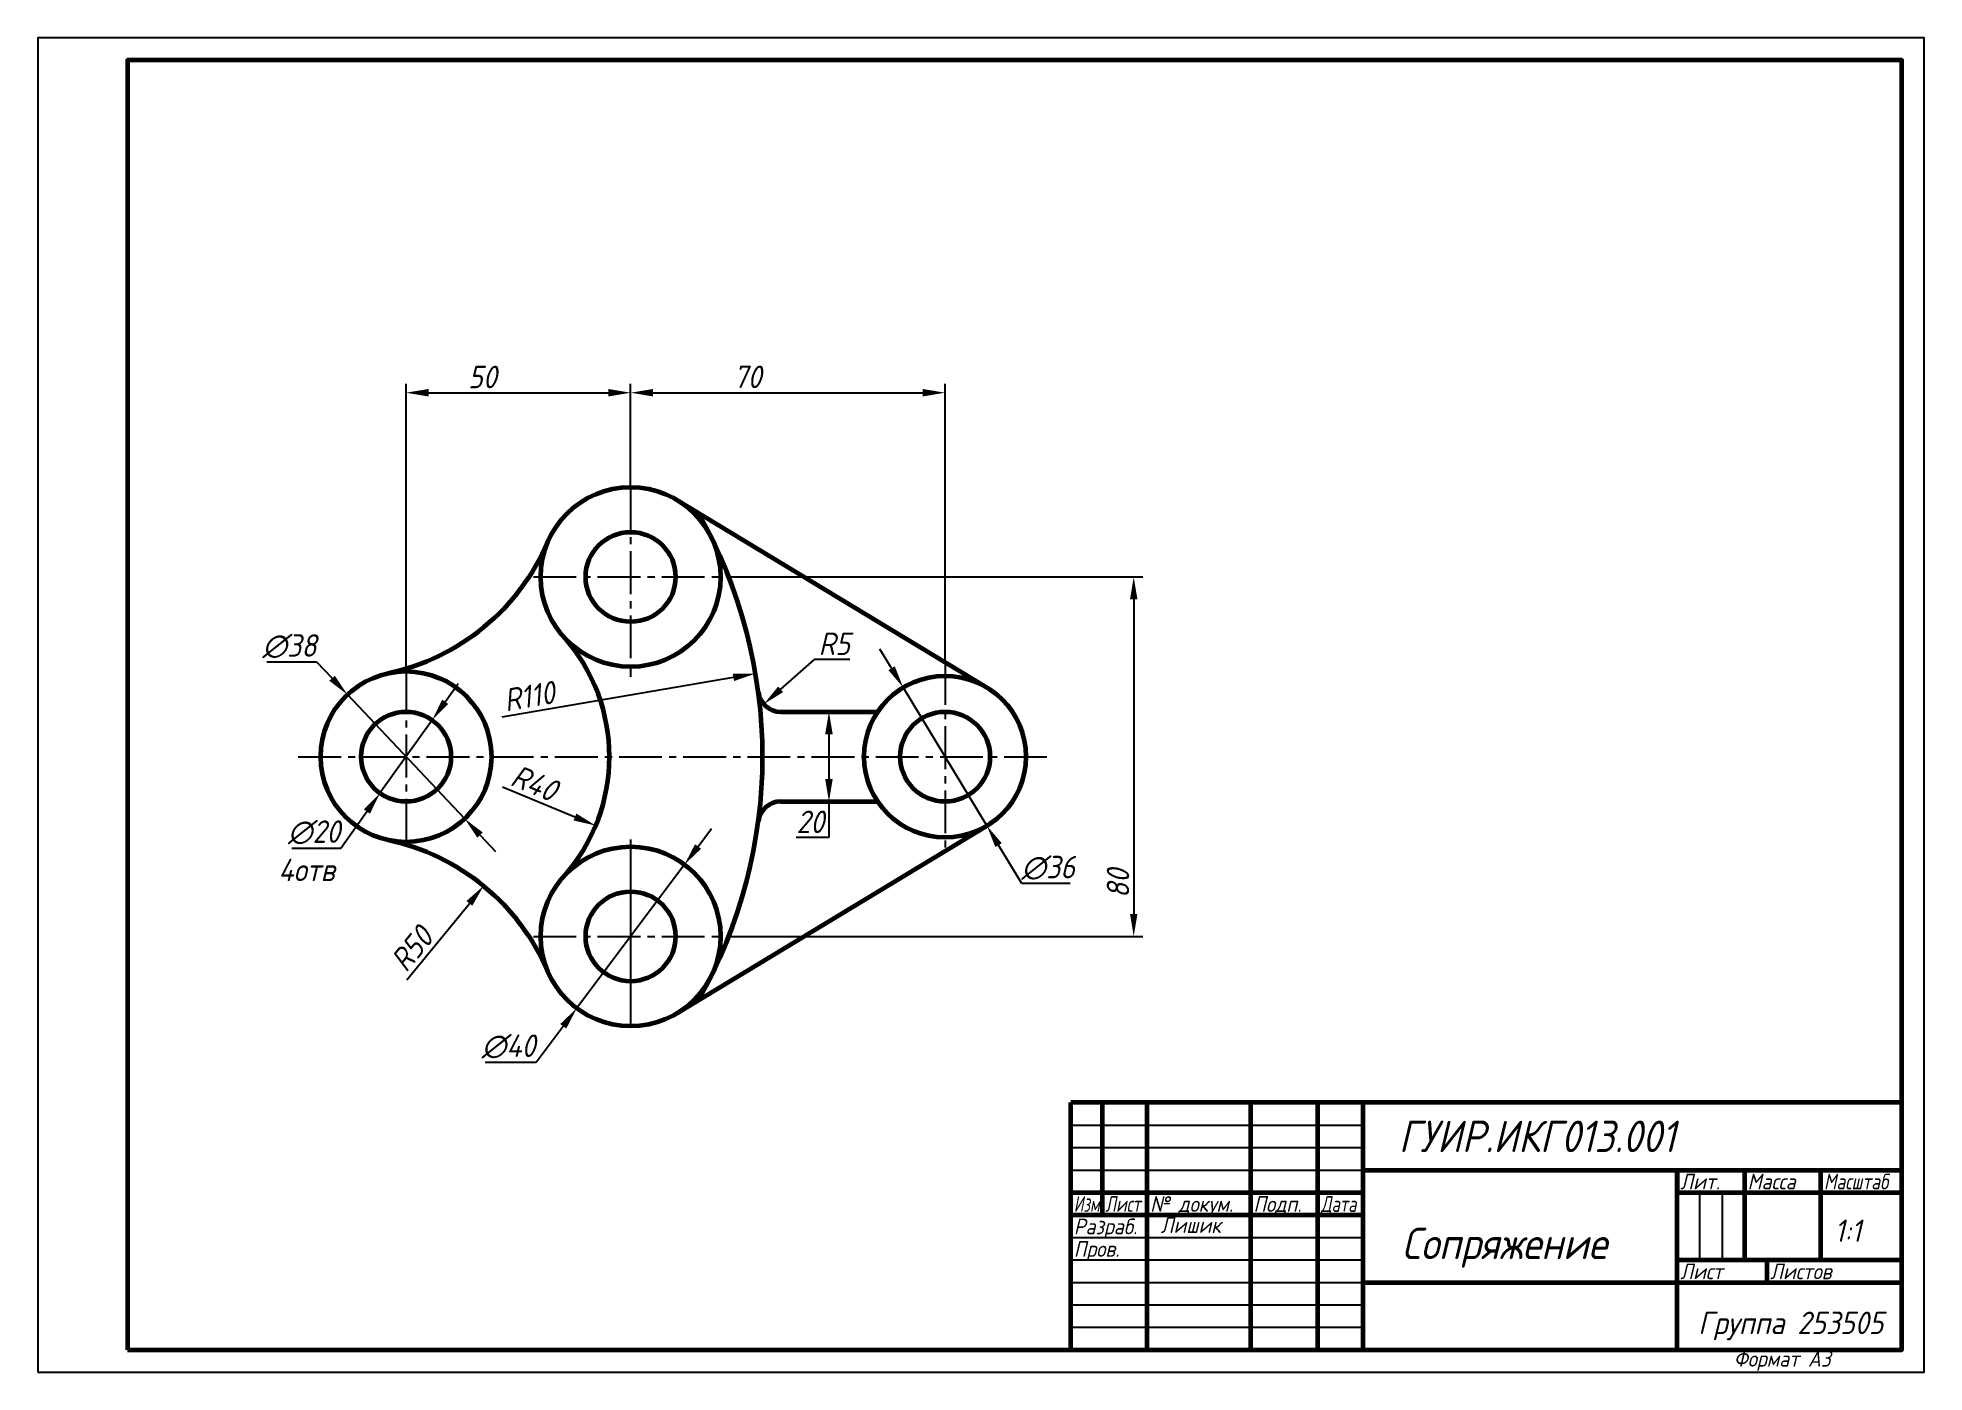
# Model space of a CAD drawing. Header units: millimetres. Extents: x 0 to 420, y 0 to 297.
import ezdxf

# ---------------------------------------------------------------- set-up
doc = ezdxf.new("R2010")
doc.units = ezdxf.units.MM
doc.header["$LTSCALE"] = 0.5
doc.linetypes.add('осевая2', pattern=[28.575, 19.05, -3.175, 3.175, -3.175])
doc.layers.get('0').update_dxf_attribs({"lineweight": 60})
doc.layers.get('Defpoints').update_dxf_attribs({"color": 5})
doc.layers.add('1-оси', color=50, linetype='осевая2')
doc.layers.add('3-размеры', color=6, linetype='Continuous')
doc.layers.add('4-текст', color=7, linetype='Continuous', true_color=0x00ad00)
doc.styles.get("Standard").update_dxf_attribs({"font": 'isocpeui.ttf', "width": 0.9})
doc.dimstyles.new('Standart', dxfattribs={"dimtxt": 5, "dimasz": 5, "dimexe": 2, "dimexo": 0, "dimgap": 1, "dimtad": 1, "dimtoh": 1, "dimdec": 0, "dimtxsty": 'Standard', "dimcen": 2.5, "dimadec": 0, "dimazin": 0, "dimtfac": 1, "dimtdec": 0, "dimtmove": 0, "dimatfit": 3, "dimldrblk": 'DOTSMALL', "dimfxl": 1, "dimarcsym": 0})

# ---------------------------------------------------------------- blocks, each defined once
blk = doc.blocks.new('*D3')
at = {"layer": '3-размеры', "color": 0, "lineweight": -2, "transparency": 16777216}
for p, q in [((90.72, 149.21), (93.62, 153.27)), ((87.81, 145.14), (76.19, 128.86)), ((67.47, 116.66), (73.28, 124.79)), ((56.57, 116.66), (67.47, 116.66))]:
    blk.add_line(p, q, dxfattribs=at)
at = {"layer": '3-размеры', "color": 0, "transparency": 16777216}
for points in [[(90.04, 149.69), (91.4, 148.72), (87.81, 145.14)], [(72.6, 125.28), (73.96, 124.31), (76.19, 128.86)]]:
    blk.add_solid(points, dxfattribs=at)
at = {"layer": 'Defpoints', "color": 0, "transparency": 16777216}
for p in [(87.81, 145.14), (76.19, 128.86)]:
    blk.add_point(p, dxfattribs=at)
at = {"layer": '3-размеры', "color": 0, "transparency": 16777216, "insert": (61.52, 120.16), "char_height": 5, "attachment_point": 5}
blk.add_mtext('∅20', dxfattribs=at)
blk = doc.blocks.new('_DotSmall')
at = {"color": 0, "linetype": 'ByBlock', "const_width": 0.5}
blk.add_lwpolyline([(-0.0625, 0, 1), (0.0625, 0, 1)], format="xyb", close=True, dxfattribs=at)
blk = doc.blocks.new('*D4')
at = {"layer": '3-размеры', "color": 0, "lineweight": -2, "transparency": 16777216}
for p, q in [((51.03, 158.08), (62.09, 158.08)), ((62.09, 158.08), (65.52, 154.45)), ((95.05, 123.19), (68.95, 150.81)), ((98.48, 119.55), (101.91, 115.92))]:
    blk.add_line(p, q, dxfattribs=at)
at = {"layer": '3-размеры', "color": 0, "transparency": 16777216}
for points in [[(66.13, 155.02), (64.92, 153.88), (68.95, 150.81)], [(99.08, 120.12), (97.87, 118.98), (95.05, 123.19)]]:
    blk.add_solid(points, dxfattribs=at)
at = {"layer": 'Defpoints', "color": 0, "transparency": 16777216}
for p in [(68.95, 150.81), (95.05, 123.19)]:
    blk.add_point(p, dxfattribs=at)
at = {"layer": '3-размеры', "color": 0, "transparency": 16777216, "insert": (56.06, 161.58), "char_height": 5, "attachment_point": 5}
blk.add_mtext('∅38', dxfattribs=at)
blk = doc.blocks.new('*D5')
at = {"layer": '3-размеры', "color": 0, "lineweight": -2, "transparency": 16777216}
for p, q in [((147, 117), (150, 121)), ((144, 113), (120, 81)), ((111, 69), (117, 77)), ((99.64, 69), (111, 69))]:
    blk.add_line(p, q, dxfattribs=at)
at = {"layer": '3-размеры', "color": 0, "transparency": 16777216}
for points in [[(146.33, 117.5), (147.67, 116.5), (144, 113)], [(116.33, 77.5), (117.67, 76.5), (120, 81)]]:
    blk.add_solid(points, dxfattribs=at)
at = {"layer": 'Defpoints', "color": 0, "transparency": 16777216}
for p in [(144, 113), (120, 81)]:
    blk.add_point(p, dxfattribs=at)
at = {"layer": '3-размеры', "color": 0, "transparency": 16777216, "insert": (104.82, 72.5), "char_height": 5, "attachment_point": 5}
blk.add_mtext('∅40', dxfattribs=at)
blk = doc.blocks.new('*D7')
at = {"layer": '3-размеры', "color": 0, "lineweight": -2, "transparency": 16777216}
for p, q in [((190.1, 156.68), (187.51, 160.96)), ((192.68, 152.4), (211.32, 121.6)), ((219.08, 108.76), (213.9, 117.32)), ((229.87, 108.76), (219.08, 108.76))]:
    blk.add_line(p, q, dxfattribs=at)
at = {"layer": '3-размеры', "color": 0, "transparency": 16777216}
for points in [[(190.81, 157.11), (189.38, 156.25), (192.68, 152.4)], [(214.62, 117.75), (213.19, 116.89), (211.32, 121.6)]]:
    blk.add_solid(points, dxfattribs=at)
at = {"layer": 'Defpoints', "color": 0, "transparency": 16777216}
for p in [(192.68, 152.4), (211.32, 121.6)]:
    blk.add_point(p, dxfattribs=at)
at = {"layer": '3-размеры', "color": 0, "transparency": 16777216, "insert": (224.97, 112.26), "char_height": 5, "attachment_point": 5}
blk.add_mtext('∅36', dxfattribs=at)
blk = doc.blocks.new('*D8')
at = {"layer": '3-размеры', "color": 0, "lineweight": -2, "transparency": 16777216}
for p, q in [((176.21, 147), (174.15, 147)), ((176.15, 142), (176.15, 132)), ((176.21, 127), (174.15, 127)), ((176.15, 127), (176.15, 119)), ((176.15, 119), (168.85, 119))]:
    blk.add_line(p, q, dxfattribs=at)
at = {"layer": '3-размеры', "color": 0, "transparency": 16777216}
for points in [[(175.31, 142), (176.98, 142), (176.15, 147)], [(175.31, 132), (176.98, 132), (176.15, 127)]]:
    blk.add_solid(points, dxfattribs=at)
at = {"layer": 'Defpoints', "color": 0, "transparency": 16777216}
for p in [(176.21, 147), (176.15, 127), (176.21, 127)]:
    blk.add_point(p, dxfattribs=at)
at = {"layer": '3-размеры', "color": 0, "transparency": 16777216, "insert": (172, 122.5), "char_height": 5, "attachment_point": 5}
blk.add_mtext('20', dxfattribs=at)
blk = doc.blocks.new('*D21')
at = {"layer": '3-размеры', "color": 0, "lineweight": -2, "transparency": 16777216}
blk.add_line((103.45, 130.29), (119.6, 123.58), dxfattribs=at)
at = {"layer": '3-размеры', "color": 0, "transparency": 16777216}
blk.add_solid([(119.92, 124.35), (119.28, 122.81), (124.22, 121.66)], dxfattribs=at)
at = {"layer": 'Defpoints', "color": 0, "transparency": 16777216}
for p in [(87.28, 137), (124.22, 121.66)]:
    blk.add_point(p, dxfattribs=at)
at = {"layer": '3-размеры', "color": 0, "transparency": 16777216, "insert": (110.56, 131.12), "char_height": 5, "attachment_point": 5, "rotation": 337.4534}
blk.add_mtext('R40', dxfattribs=at)
blk = doc.blocks.new('*D22')
at = {"layer": '3-размеры', "color": 0, "lineweight": -2, "transparency": 16777216}
blk.add_line((103.39, 145.87), (154.88, 154.66), dxfattribs=at)
at = {"layer": '3-размеры', "color": 0, "transparency": 16777216}
blk.add_solid([(154.74, 155.48), (155.02, 153.83), (159.81, 155.5)], dxfattribs=at)
at = {"layer": 'Defpoints', "color": 0, "transparency": 16777216}
for p in [(159.81, 155.5), (51.38, 137)]:
    blk.add_point(p, dxfattribs=at)
at = {"layer": '3-размеры', "color": 0, "transparency": 16777216, "insert": (109.41, 150.45), "char_height": 5, "attachment_point": 5, "rotation": 9.6805}
blk.add_mtext('R110', dxfattribs=at)
blk = doc.blocks.new('*D23')
at = {"layer": '3-размеры', "color": 0, "lineweight": -2, "transparency": 16777216}
for p, q in [((153.85, 177), (246, 177)), ((244, 172), (244, 102)), ((153.85, 97), (246, 97))]:
    blk.add_line(p, q, dxfattribs=at)
at = {"layer": '3-размеры', "color": 0, "transparency": 16777216}
for points in [[(243.17, 172), (244.83, 172), (244, 177)], [(243.17, 102), (244.83, 102), (244, 97)]]:
    blk.add_solid(points, dxfattribs=at)
at = {"layer": 'Defpoints', "color": 0, "transparency": 16777216}
for p in [(153.85, 177), (153.85, 97), (244, 97)]:
    blk.add_point(p, dxfattribs=at)
at = {"layer": '3-размеры', "color": 0, "transparency": 16777216, "insert": (240.5, 108.76), "char_height": 5, "attachment_point": 5, "rotation": 90}
blk.add_mtext('80', dxfattribs=at)
blk = doc.blocks.new('*D24')
at = {"layer": '3-размеры', "color": 0, "lineweight": -2, "transparency": 16777216}
for p, q in [((82, 156), (82, 220)), ((132, 197), (132, 220)), ((87, 218), (127, 218))]:
    blk.add_line(p, q, dxfattribs=at)
at = {"layer": '3-размеры', "color": 0, "transparency": 16777216}
for points in [[(87, 218.83), (87, 217.17), (82, 218)], [(127, 218.83), (127, 217.17), (132, 218)]]:
    blk.add_solid(points, dxfattribs=at)
at = {"layer": 'Defpoints', "color": 0, "transparency": 16777216}
for p in [(132, 218), (132, 197), (82, 156)]:
    blk.add_point(p, dxfattribs=at)
at = {"layer": '3-размеры', "color": 0, "transparency": 16777216, "insert": (99, 221.5), "char_height": 5, "attachment_point": 5}
blk.add_mtext('50', dxfattribs=at)
blk = doc.blocks.new('*D25')
at = {"layer": '3-размеры', "color": 0, "lineweight": -2, "transparency": 16777216}
for p, q in [((132, 197), (132, 220)), ((202, 158.04), (202, 220)), ((137, 218), (197, 218))]:
    blk.add_line(p, q, dxfattribs=at)
at = {"layer": '3-размеры', "color": 0, "transparency": 16777216}
for points in [[(137, 218.83), (137, 217.17), (132, 218)], [(197, 218.83), (197, 217.17), (202, 218)]]:
    blk.add_solid(points, dxfattribs=at)
at = {"layer": 'Defpoints', "color": 0, "transparency": 16777216}
for p in [(202, 218), (132, 197), (202, 158.04)]:
    blk.add_point(p, dxfattribs=at)
at = {"layer": '3-размеры', "color": 0, "transparency": 16777216, "insert": (158, 221.53), "char_height": 5, "attachment_point": 5}
blk.add_mtext('70', dxfattribs=at)
blk = doc.blocks.new('*D27')
at = {"layer": '3-размеры', "color": 0, "lineweight": -2, "transparency": 16777216}
blk.add_line((82.19, 87.34), (96.1, 104.36), dxfattribs=at)
at = {"layer": '3-размеры', "color": 0, "transparency": 16777216}
blk.add_solid([(95.45, 104.88), (96.75, 103.83), (99.26, 108.23)], dxfattribs=at)
at = {"layer": 'Defpoints', "color": 0, "transparency": 16777216}
for p in [(99.26, 108.23), (67.62, 69.51)]:
    blk.add_point(p, dxfattribs=at)
at = {"layer": '3-размеры', "color": 0, "transparency": 16777216, "insert": (83.29, 94.21), "char_height": 5, "attachment_point": 5, "rotation": 50.7393}
blk.add_mtext('R50', dxfattribs=at)
blk = doc.blocks.new('*D29')
at = {"layer": '3-размеры', "color": 0, "lineweight": -2, "transparency": 16777216}
for p, q in [((172.89, 158.62), (165.39, 152)), ((180.78, 158.62), (172.89, 158.62))]:
    blk.add_line(p, q, dxfattribs=at)
at = {"layer": '3-размеры', "color": 0, "transparency": 16777216}
blk.add_solid([(164.84, 152.62), (165.95, 151.38), (161.65, 148.69)], dxfattribs=at)
at = {"layer": 'Defpoints', "color": 0, "transparency": 16777216}
for p in [(165.39, 152), (161.65, 148.69)]:
    blk.add_point(p, dxfattribs=at)
at = {"layer": '3-размеры', "color": 0, "transparency": 16777216, "insert": (177.34, 162.12), "char_height": 5, "attachment_point": 5}
blk.add_mtext('R5', dxfattribs=at)

msp = doc.modelspace()

# ---------------------------------------------------------------- linework, layer by layer
for p, q in [((142.35, 194.11), (211.32, 152.4)), ((165.39, 147), (187.03, 147)), ((165.39, 127), (187.03, 127)), ((142.35, 79.89), (211.32, 121.6)), ((365, 45), (365, 40))]:
    msp.add_line(p, q)
at = {"lineweight": 60}
for p, q in [((415, 60), (230, 60)), ((230, 5), (230, 60)), ((237, 60), (237, 35)), ((247, 5), (247, 60)), ((270, 60), (270, 5)), ((285, 5), (285, 60)), ((295, 60), (295, 5)), ((295, 45), (415, 45)), ((365, 5), (365, 45)), ((380, 45), (380, 25)), ((397, 25), (397, 45)), ((230, 40), (295, 40)), ((365, 40), (415, 40)), ((230, 35), (295, 35)), ((365, 25), (415, 25)), ((385, 20), (385, 25)), ((295, 20), (415, 20))]:
    msp.add_line(p, q, dxfattribs=at)
at = {"lineweight": -3}
for p, q in [((230, 55), (295, 55)), ((230, 50), (295, 50)), ((230, 45), (295, 45)), ((370, 25), (370, 40)), ((375, 40), (375, 25)), ((230, 30), (295, 30)), ((230, 25), (295, 25)), ((230, 20), (295, 20)), ((230, 15), (295, 15)), ((230, 10), (295, 10))]:
    msp.add_line(p, q, dxfattribs=at)
at = {"lineweight": 60}
msp.add_lwpolyline([(20, 5), (415, 5), (415, 292), (20, 292)], close=True, dxfattribs=at)
for centre, radius in [((132, 177), 20), ((132, 177), 10), ((82, 137), 19), ((202, 137), 18), ((82, 137), 10), ((202, 137), 10), ((132, 97), 20), ((132, 97), 10)]:
    msp.add_circle(centre, radius)
for centre, radius, start, end in [((51.38, 137), 110, 330.4416, 29.5584), ((67.62, 204.49), 50, 282.0275, 336.8807), ((87.28, 137), 40, 318.1897, 41.8103), ((165.39, 152), 5, 187.4947, 270), ((165.39, 122), 5, 90, 172.5053), ((67.62, 69.51), 50, 23.1193, 77.9725)]:
    msp.add_arc(centre, radius, start, end)
at = {"layer": '1-оси'}
for p, q in [((132, 197), (132, 157)), ((110.37, 177), (153.85, 177)), ((82, 156.2), (82, 117.86)), ((132, 157), (132, 154.77)), ((202, 158.04), (202, 115.96)), ((58, 137), (226, 137)), ((132, 118.56), (132, 77)), ((132, 118.56), (132, 77)), ((132, 117), (132, 77)), ((132, 117), (132, 77)), ((110.37, 97), (153.85, 97))]:
    msp.add_line(p, q, dxfattribs=at)
at = {"layer": 'Defpoints'}
msp.add_lwpolyline([(0, 0), (420, 0), (420, 297), (0, 297)], close=True, dxfattribs=at)

# ---------------------------------------------------------------- texts
at = {"lineweight": -3, "width": 0.9}
msp.add_text('Формат А3', height=3.5, dxfattribs=at).set_placement((377.6, 1.25))
at = {"layer": '3-размеры', "width": 0.9}
msp.add_text('4отв', height=5, dxfattribs=at).set_placement((53.58, 109.3))
at = {"layer": '4-текст', "width": 0.9}
for s, height, p in [('ГУИР.ИКГ013.001', 7, (303, 49)), ('Лишик', 3.5, (250, 31)), ('1:1', 5, (400, 29)), ('Сопряжение', 7, (303.68, 25.17)), ('Группа 253505', 5, (369.67, 8.49))]:
    msp.add_text(s, height=height, dxfattribs=at).set_placement(p)
at = {"layer": '4-текст', "lineweight": -3}
for s, width, p in [('Лит.', 0.9, (365.67, 40.7)), ('Масса', 0.9, (380.67, 40.7)), ('Масштаб', 0.8, (397.67, 40.7)), ('Изм.', 0.7, (230.67, 35.7)), ('Лист', 0.75, (237.67, 35.7)), ('№ докум.', 0.9, (247.67, 35.7)), ('Подп.', 0.9, (270.67, 35.7)), ('Дата', 0.75, (285.67, 35.7)), ('Разраб.', 0.9, (230.67, 30.7)), ('Пров.', 0.9, (230.67, 25.7)), ('Лист', 0.9, (365.67, 20.7)), ('Листов', 0.9, (385.67, 20.7))]:
    msp.add_text(s, height=3.5, dxfattribs=dict(at, width=width)).set_placement(p)

# ---------------------------------------------------------------- dimensions: what is measured, and where the dimension line sits
at = {"layer": '3-размеры'}
for base, p1, p2, picture, middle in [((132, 218), (82, 156), (132, 197), '*D24', (99, 218)), ((202, 218), (132, 197), (202, 158.04), '*D25', (158, 218))]:
    dim = msp.add_linear_dim(base=base, p1=p1, p2=p2, dimstyle='Standart', dxfattribs=at)
    dim.commit()
    dim.dimension.update_dxf_attribs({"geometry": picture, "text_midpoint": middle, "dimtype": 160})
for base, p1, p2, picture, middle in [((244, 97), (153.85, 177), (153.85, 97), '*D23', (244, 108.76)), ((176.15, 127), (176.21, 147), (176.21, 127), '*D8', (172, 119))]:
    dim = msp.add_linear_dim(base=base, p1=p1, p2=p2, angle=90, dimstyle='Standart', dxfattribs=at)
    dim.commit()
    dim.dimension.update_dxf_attribs({"geometry": picture, "text_midpoint": middle, "dimtype": 160})
for p1, p2, picture, middle in [((95.05, 123.19), (68.95, 150.81), '*D4', (56.06, 161.58)), ((192.68, 152.4), (211.32, 121.6), '*D7', (224.97, 112.26)), ((87.81, 145.14), (76.19, 128.86), '*D3', (61.52, 120.16)), ((144, 113), (120, 81), '*D5', (104.82, 72.5))]:
    dim = msp.add_diameter_dim_2p(p1=p1, p2=p2, dimstyle='Standart', dxfattribs=at)
    dim.commit()
    dim.dimension.update_dxf_attribs({"geometry": picture, "text_midpoint": middle})
for center, mpoint, picture, middle in [((165.39, 152), (161.65, 148.69), '*D29', (177.34, 158.62)), ((51.38, 137), (159.81, 155.5), '*D22', (110, 147)), ((87.28, 137), (124.22, 121.66), '*D21', (109.22, 127.89)), ((67.62, 69.51), (99.26, 108.23), '*D27', (86, 92))]:
    dim = msp.add_radius_dim(center=center, mpoint=mpoint, dimstyle='Standart', dxfattribs=at)
    dim.commit()
    dim.dimension.update_dxf_attribs({"geometry": picture, "text_midpoint": middle, "dimtype": 164})

doc.saveas('drawing.dxf')
